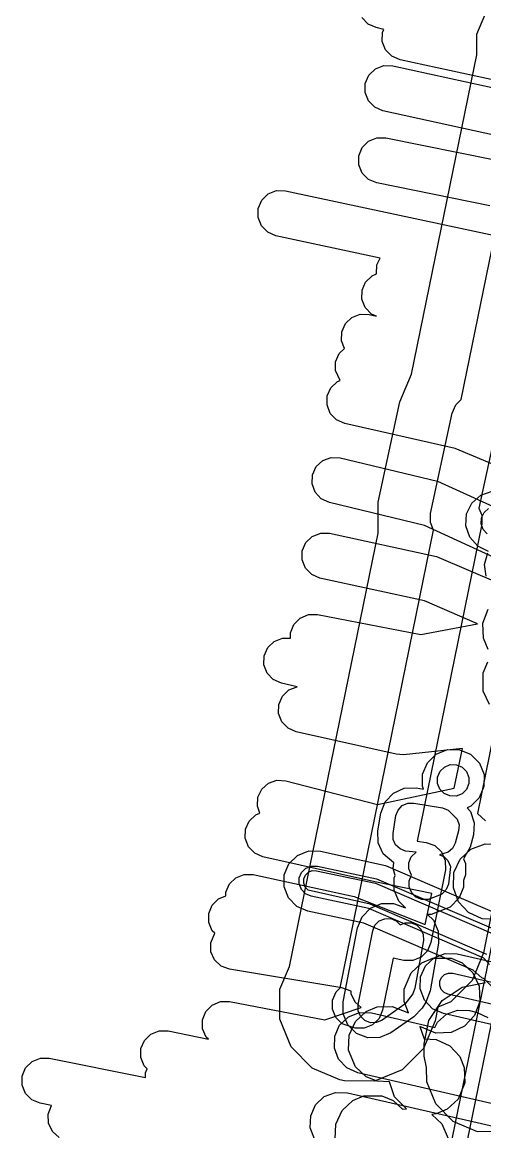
# Model space of a CAD drawing. Header units: metres. Extents: x 3158 to 3711, y 9867 to 11440.
# Drawn here: x 3263.5 to 3293.6, y 10491.1 to 10563.4 of the extents above; entities that cross this region are included whole.
import ezdxf

# ---------------------------------------------------------------- set-up
doc = ezdxf.new("R2010")
doc.units = ezdxf.units.M
doc.layers.add('AI_GREENING_EXCLUSIONS', color=1, linetype='Continuous')

msp = doc.modelspace()

# ---------------------------------------------------------------- linework, layer by layer
at = {"layer": 'AI_GREENING_EXCLUSIONS'}
for points in [[(3276.578, 10417.923), (3297.664, 10520.714), (3300.339, 10533.189), (3300.957, 10534.812), (3301.602, 10536.004), (3302.383, 10537.121), (3303.367, 10538.22), (3304.47, 10539.174), (3310.05, 10542.912), (3309.703, 10543.264), (3309.411, 10544.002), (3309.429, 10544.796), (3311.369, 10553.383), (3311.695, 10554.109), (3312.279, 10554.65), (3313.028, 10554.921), (3313.823, 10554.878), (3315.243, 10554.508), (3315.945, 10554.168), (3316.069, 10554.029), (3319.296, 10569.989)], [(3277.536, 10417.62), (3298.644, 10520.516), (3301.294, 10532.892), (3301.872, 10534.409), (3302.495, 10535.548), (3303.562, 10536.973), (3304.504, 10537.914), (3305.023, 10538.341), (3314.627, 10544.778), (3316.514, 10545.937), (3315.815, 10547.339), (3315.816, 10547.73), (3320.276, 10569.791)], [(3294.484, 10507.506), (3293.542, 10502.77), (3292.792, 10500.962), (3291.405, 10499.581), (3290.569, 10499.238), (3290.385, 10498.335), (3289.629, 10496.535), (3288.241, 10495.162), (3286.433, 10494.425), (3284.482, 10494.437), (3284.171, 10494.5), (3282.373, 10495.258), (3281.002, 10496.645), (3280.266, 10498.452), (3280.277, 10500.403), (3280.905, 10501.894), (3286.664, 10530.105), (3286.668, 10532.123), (3288.078, 10538.664), (3288.85, 10540.449), (3293.102, 10561.246), (3293.102, 10561.246), (3293.11, 10562.611), (3293.867, 10564.409)], [(3295.339, 10559.363), (3288.101, 10560.933), (3287.564, 10561.166), (3287.158, 10561.587), (3286.943, 10562.131), (3286.953, 10562.717), (3287.039, 10562.915), (3286.551, 10563.025), (3286.017, 10563.263), (3285.613, 10563.687)], [(3294.22, 10536.313), (3293.233, 10531.731), (3293.42, 10531.267), (3293.416, 10530.686), (3289.204, 10510.051), (3289.792, 10509.967), (3290.362, 10509.762), (3290.805, 10509.349), (3291.048, 10508.794), (3291.052, 10508.189), (3290.109, 10503.453), (3289.884, 10502.911), (3289.468, 10502.496), (3288.925, 10502.273), (3288.338, 10502.276), (3287.646, 10502.417), (3286.955, 10499.035), (3286.729, 10498.495), (3286.312, 10498.083), (3285.77, 10497.862), (3285.184, 10497.865), (3284.334, 10498.156), (3283.923, 10498.573), (3283.702, 10499.115), (3283.706, 10499.7), (3283.933, 10500.239), (3284.192, 10500.495), (3290.276, 10530.304), (3290.08, 10530.801), (3290.089, 10531.386), (3290.089, 10531.386), (3291.499, 10537.927), (3291.732, 10538.464), (3292.087, 10538.808), (3296.638, 10561.07)], [(3294.323, 10556.007), (3286.983, 10557.609), (3286.447, 10557.843), (3286.041, 10558.264), (3285.827, 10558.809), (3285.837, 10559.394), (3286.071, 10559.93), (3286.493, 10560.337), (3287.038, 10560.55), (3287.623, 10560.54), (3294.803, 10558.973)], [(3293.958, 10551.424), (3286.58, 10552.909), (3286.039, 10553.134), (3285.626, 10553.549), (3285.404, 10554.09), (3285.405, 10554.675), (3285.63, 10555.215), (3286.045, 10555.628), (3286.586, 10555.851), (3287.171, 10555.85), (3294.271, 10554.421)], [(3295.69, 10533.949), (3291.7, 10535.614), (3284.492, 10537.244), (3283.958, 10537.482), (3283.555, 10537.906), (3283.345, 10538.453), (3283.36, 10539.038), (3283.598, 10539.572), (3284.023, 10539.975), (3284.205, 10540.045), (3283.894, 10540.688), (3283.904, 10541.273), (3284.136, 10541.81), (3284.474, 10542.138), (3284.286, 10542.628), (3284.302, 10543.214), (3284.54, 10543.748), (3284.964, 10544.151), (3285.511, 10544.361), (3286.096, 10544.345), (3286.573, 10544.237), (3286.247, 10544.376), (3285.837, 10544.794), (3285.619, 10545.338), (3285.625, 10545.923), (3285.854, 10546.461), (3286.273, 10546.871), (3286.563, 10546.987), (3286.59, 10547.569), (3286.802, 10548.023), (3280.013, 10549.468), (3279.476, 10549.699), (3279.067, 10550.119), (3278.851, 10550.662), (3278.858, 10551.247), (3279.09, 10551.785), (3279.509, 10552.193), (3280.053, 10552.41), (3280.638, 10552.402), (3294.276, 10549.5)], [(3294.758, 10528.274), (3289.686, 10530.602), (3283.496, 10532.101), (3282.965, 10532.348), (3282.568, 10532.778), (3282.367, 10533.328), (3282.391, 10533.912), (3282.637, 10534.443), (3283.068, 10534.84), (3283.617, 10535.041), (3284.202, 10535.017), (3290.533, 10533.483), (3295.359, 10531.299)], [(3293.867, 10528.916), (3293.165, 10529.257), (3292.646, 10529.84), (3292.39, 10530.577), (3292.436, 10531.356), (3292.776, 10532.058), (3293.359, 10532.577), (3294.096, 10532.833)], [(3293.768, 10530.054), (3293.509, 10530.346), (3293.381, 10530.714), (3293.403, 10531.104), (3293.574, 10531.455), (3293.865, 10531.714)], [(3265.886, 10490.754), (3265.455, 10491.149), (3265.208, 10491.68), (3265.183, 10492.265), (3265.397, 10492.829), (3264.661, 10492.977), (3264.121, 10493.202), (3263.708, 10493.617), (3263.485, 10494.158), (3263.486, 10494.744), (3263.711, 10495.284), (3264.126, 10495.697), (3264.667, 10495.92), (3265.253, 10495.918), (3271.512, 10494.659), (3271.516, 10494.967), (3271.622, 10495.213), (3271.433, 10495.406), (3271.215, 10495.95), (3271.222, 10496.535), (3271.452, 10497.073), (3271.871, 10497.482), (3272.414, 10497.7), (3273, 10497.693), (3275.612, 10497.141), (3275.463, 10497.288), (3275.235, 10497.827), (3275.231, 10498.413), (3275.452, 10498.955), (3275.863, 10499.371), (3276.402, 10499.599), (3276.987, 10499.603), (3283.21, 10498.409), (3285.569, 10499.212), (3285.173, 10499.572), (3284.924, 10500.102), (3284.916, 10500.282), (3284.306, 10500.484), (3276.996, 10501.703), (3276.449, 10501.91), (3276.022, 10502.311), (3275.781, 10502.844), (3275.763, 10503.429), (3276.036, 10504.047), (3275.867, 10504.214), (3275.641, 10504.754), (3275.638, 10505.339), (3275.86, 10505.881), (3276.272, 10506.296), (3276.748, 10506.496), (3276.752, 10506.722), (3276.986, 10507.258), (3277.407, 10507.664), (3277.952, 10507.878), (3278.537, 10507.868), (3285.116, 10506.433), (3289.742, 10504.627), (3290.169, 10506.641), (3286.464, 10507.388), (3279.169, 10509.026), (3278.634, 10509.263), (3278.231, 10509.687), (3278.02, 10510.233), (3278.034, 10510.818), (3278.271, 10511.353), (3278.695, 10511.757), (3278.963, 10511.86), (3278.804, 10512.32), (3278.838, 10512.904), (3279.093, 10513.431), (3279.531, 10513.819), (3280.083, 10514.011), (3280.668, 10513.977), (3286.625, 10512.425), (3291.626, 10513.508), (3292.172, 10516.081), (3288.333, 10515.675), (3287.846, 10515.703), (3281.337, 10517.164), (3280.802, 10517.401), (3280.399, 10517.825), (3280.188, 10518.371), (3280.202, 10518.956), (3280.44, 10519.492), (3280.863, 10519.895), (3281.394, 10520.1), (3280.377, 10520.328), (3279.842, 10520.565), (3279.438, 10520.989), (3279.227, 10521.535), (3279.242, 10522.12), (3279.479, 10522.655), (3279.903, 10523.059), (3280.449, 10523.269), (3280.97, 10523.257), (3280.968, 10523.616), (3281.189, 10524.158), (3281.601, 10524.574), (3282.14, 10524.801), (3282.726, 10524.805), (3289.447, 10523.507), (3293.14, 10524.193), (3289.701, 10525.691), (3282.878, 10527.171), (3282.342, 10527.404), (3281.935, 10527.825), (3281.72, 10528.37), (3281.73, 10528.955), (3281.964, 10529.492), (3282.384, 10529.898), (3282.929, 10530.113), (3283.514, 10530.103), (3290.482, 10528.592), (3294.482, 10526.88)], [(3296.846, 10529.986), (3293.144, 10511.854), (3293.66, 10511.372)], [(3293.702, 10527.296), (3293.61, 10528.071), (3293.823, 10528.822)], [(3293.838, 10522.539), (3293.536, 10523.262), (3293.536, 10523.262), (3293.497, 10524.248), (3293.838, 10525.165)], [(3293.928, 10518.937), (3293.519, 10519.819), (3293.519, 10520.999), (3293.821, 10521.722)], [(3294.112, 10500.545), (3293.578, 10501.09), (3293.419, 10501.145), (3292.856, 10501.643), (3285.75, 10504.705), (3282.094, 10505.484), (3281.377, 10505.793), (3280.833, 10506.352), (3280.544, 10507.077), (3280.554, 10507.857), (3280.863, 10508.574), (3281.422, 10509.118), (3282.147, 10509.407), (3282.927, 10509.396), (3287.151, 10508.457), (3294.439, 10505.317)], [(3293.923, 10502.008), (3293.55, 10502.433), (3286.055, 10505.662), (3282.302, 10506.462), (3281.944, 10506.616), (3281.671, 10506.896), (3281.527, 10507.259), (3281.532, 10507.649), (3281.687, 10508.007), (3281.966, 10508.279), (3282.329, 10508.424), (3282.719, 10508.418), (3286.568, 10507.598), (3294.342, 10504.27)], [(3293.763, 10502.668), (3286.146, 10505.95), (3282.114, 10506.864), (3281.923, 10507.059), (3281.822, 10507.313), (3281.826, 10507.586), (3281.934, 10507.837), (3282.13, 10508.028), (3282.383, 10508.129), (3282.656, 10508.125), (3286.506, 10507.304), (3294.317, 10503.954)], [(3305.113, 10495.562), (3290.93, 10498.814), (3290.218, 10499.133), (3289.683, 10499.701), (3289.405, 10500.43), (3289.428, 10501.21), (3289.747, 10501.922), (3290.315, 10502.457), (3291.044, 10502.735), (3291.824, 10502.712), (3305.868, 10499.492)], [(3283.871, 10490.635), (3283.91, 10491.621), (3284.32, 10492.502), (3285.019, 10493.149), (3285.741, 10493.452), (3285.741, 10493.452), (3286.922, 10493.452), (3287.644, 10493.149), (3288.26, 10492.586), (3288.51, 10492.617), (3287.746, 10493.395), (3287.405, 10494.368), (3286.61, 10494.407), (3285.888, 10494.709), (3285.189, 10495.357), (3284.74, 10496.432), (3284.779, 10497.419), (3285.189, 10498.3), (3285.888, 10498.947), (3286.61, 10499.249), (3287.596, 10499.289), (3288.642, 10498.861), (3288.371, 10499.608), (3288.371, 10500.4), (3288.82, 10501.475), (3289.519, 10502.123), (3290.241, 10502.425), (3291.422, 10502.425), (3292.144, 10502.123), (3292.843, 10501.475), (3293.253, 10500.594), (3293.292, 10499.608), (3292.951, 10498.691), (3292.303, 10497.992), (3291.422, 10497.583), (3290.436, 10497.543), (3289.391, 10497.971), (3289.661, 10497.168), (3290.455, 10497.128), (3291.337, 10496.719), (3291.984, 10496.02), (3292.286, 10495.298), (3292.325, 10494.311), (3291.877, 10493.236), (3291.178, 10492.588), (3290.455, 10492.286), (3290.164, 10492.247), (3290.821, 10491.628), (3291.244, 10490.68)], [(3305.403, 10496.829), (3291.221, 10500.081), (3290.971, 10500.193), (3290.784, 10500.391), (3290.687, 10500.646), (3290.695, 10500.919), (3290.807, 10501.169), (3291.005, 10501.356), (3291.26, 10501.453), (3291.533, 10501.445), (3305.668, 10498.204)], [(3294.811, 10491.139), (3293.15, 10491.123), (3291.564, 10491.786), (3290.441, 10492.93), (3289.837, 10494.375), (3289.821, 10495.296), (3289.672, 10496.045), (3289.672, 10496.847), (3289.977, 10498.378), (3290.844, 10499.676), (3292.141, 10500.543), (3292.141, 10500.543), (3293.672, 10500.847)], [(3299.712, 10491.664), (3285.346, 10494.958), (3284.634, 10495.277), (3284.098, 10495.845), (3283.821, 10496.574), (3283.843, 10497.354), (3284.163, 10498.066), (3284.731, 10498.601), (3285.46, 10498.879), (3286.24, 10498.856), (3290.374, 10497.909), (3290.54, 10498.261), (3291.118, 10498.785), (3291.852, 10499.049), (3292.632, 10499.011), (3293.117, 10498.89), (3293.823, 10498.556)], [(3282.531, 10490.654), (3282.254, 10491.383), (3282.277, 10492.163), (3282.596, 10492.875), (3283.164, 10493.411), (3283.893, 10493.688), (3284.673, 10493.666), (3299.578, 10490.248)]]:
    msp.add_lwpolyline(points, dxfattribs=at)
for points in [[(3288.027, 10506.13), (3287.724, 10506.855), (3287.72, 10507.664), (3287.783, 10507.818), (3287.657, 10508.274), (3287.689, 10508.646), (3286.997, 10509.228), (3286.677, 10509.94), (3286.654, 10510.72), (3286.849, 10511.876), (3287.127, 10512.606), (3287.662, 10513.173), (3288.374, 10513.493), (3289.154, 10513.516), (3289.635, 10513.435), (3289.561, 10513.628), (3289.567, 10514.419), (3289.878, 10515.154), (3290.443, 10515.712), (3291.189, 10516.012), (3291.979, 10516.005), (3292.698, 10515.703), (3293.271, 10515.125), (3293.569, 10514.382), (3293.565, 10513.612), (3293.251, 10512.862), (3292.711, 10512.321), (3292.48, 10512.22), (3292.689, 10511.978), (3292.935, 10511.238), (3292.878, 10510.459), (3292.658, 10509.658), (3292.234, 10508.897), (3292.359, 10508.587), (3292.366, 10507.855), (3292.229, 10507.478), (3292.226, 10507.041), (3291.95, 10506.359), (3291.363, 10505.757), (3290.133, 10505.269), (3289.887, 10505.266), (3290.277, 10504.891), (3290.591, 10504.177), (3290.607, 10503.397), (3290.057, 10500.291), (3289.774, 10499.563), (3289.53, 10499.172), (3288.991, 10498.609), (3287.506, 10497.569), (3286.786, 10497.254), (3286, 10497.241), (3285.269, 10497.531), (3284.707, 10498.081), (3284.4, 10498.805), (3284.396, 10499.591), (3285.334, 10504.402), (3285.63, 10505.124), (3286.18, 10505.678), (3286.9, 10505.979), (3287.68, 10505.982), (3288.451, 10505.704), (3288.027, 10506.13)], [(3291.37, 10515.029), (3291.775, 10515.026), (3292.153, 10514.865), (3292.435, 10514.577), (3292.587, 10514.195), (3292.581, 10513.795), (3292.422, 10513.421), (3292.135, 10513.139), (3291.759, 10512.987), (3291.351, 10512.99), (3290.978, 10513.15), (3290.693, 10513.442), (3290.544, 10513.81), (3290.547, 10514.221), (3290.707, 10514.595), (3290.991, 10514.875), (3291.37, 10515.029)], [(3288.096, 10509.54), (3287.812, 10509.808), (3287.652, 10510.164), (3287.64, 10510.554), (3287.835, 10511.71), (3287.974, 10512.075), (3288.242, 10512.359), (3288.598, 10512.518), (3288.988, 10512.53), (3290.865, 10512.214), (3291.23, 10512.075), (3291.82, 10511.484), (3291.943, 10511.114), (3291.914, 10510.725), (3291.694, 10509.924), (3291.519, 10509.575), (3291.224, 10509.32), (3290.671, 10509.167), (3290.946, 10509.049), (3291.203, 10508.795), (3291.379, 10508.389), (3291.249, 10507.255), (3291.106, 10506.895), (3290.83, 10506.604), (3290.462, 10506.44), (3289.935, 10506.249), (3289.523, 10506.246), (3289.134, 10506.409), (3288.859, 10506.685), (3288.701, 10507.068), (3288.701, 10507.468), (3288.854, 10507.838), (3288.672, 10508.234), (3288.669, 10508.645), (3288.832, 10509.034), (3289.153, 10509.329), (3288.46, 10509.401), (3288.096, 10509.54)], [(3294.622, 10509.828), (3295.503, 10509.418), (3296.151, 10508.719), (3296.492, 10507.802), (3296.453, 10506.816), (3296.044, 10505.935), (3295.345, 10505.288), (3294.428, 10504.946), (3293.441, 10504.985), (3292.56, 10505.395), (3291.913, 10506.094), (3291.571, 10507.011), (3291.611, 10507.997), (3292.02, 10508.878), (3292.719, 10509.526), (3293.636, 10509.867), (3294.622, 10509.828)], [(3288.117, 10504.588), (3288.422, 10504.722), (3288.813, 10504.73), (3289.176, 10504.588), (3289.458, 10504.318), (3289.615, 10503.961), (3289.623, 10503.571), (3289.073, 10500.465), (3288.931, 10500.101), (3288.417, 10499.428), (3286.933, 10498.389), (3286.572, 10498.231), (3286.179, 10498.224), (3285.814, 10498.37), (3285.533, 10498.644), (3285.38, 10499.006), (3285.378, 10499.399), (3286.316, 10504.211), (3286.464, 10504.572), (3286.739, 10504.849), (3287.099, 10504.999), (3287.489, 10505.001), (3287.85, 10504.853), (3288.117, 10504.588)]]:
    msp.add_lwpolyline(points, close=True, dxfattribs=at)

doc.saveas('drawing.dxf')
